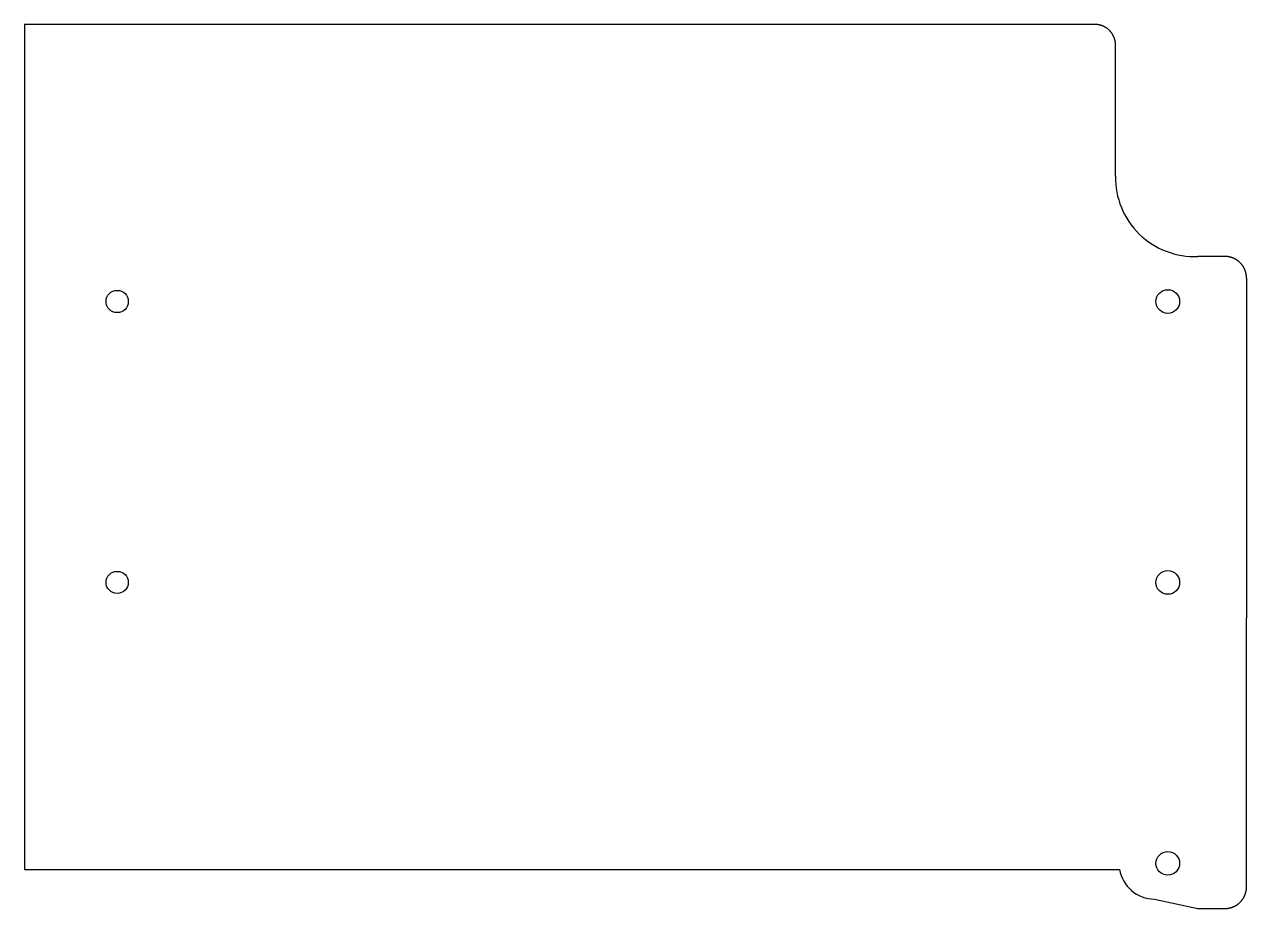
# Model space of a CAD drawing. Extents: x -185 to -20, y -40 to 79.
import ezdxf

# ---------------------------------------------------------------- set-up
doc = ezdxf.new("R2010")
doc.units = 0
doc.layers.get('0').update_dxf_attribs({"linetype": 'CONTINUOUS'})

msp = doc.modelspace()

# ---------------------------------------------------------------- linework, layer by layer
at = {"color": 7, "linetype": 'CONTINUOUS'}
for p, q in [((-185.17, 79.48), (-185.17, -34.82)), ((-40.41, 79.48), (-185.17, 79.48)), ((-37.62, 58.97), (-37.62, 76.7)), ((-22.85, 48.1), (-26.47, 48.1)), ((-19.9, 45.15), (-19.9, 37.17)), ((-19.9, 8.82), (-19.9, -0.83)), ((-19.9, -37.16), (-19.9, -29.18)), ((-185.17, -34.82), (-37.07, -34.82)), ((-26.47, -40.11), (-22.85, -40.11))]:
    msp.add_line(p, q, dxfattribs=at)
for p, q in [((-19.9, 37.17), (-19.9, 8.82)), ((-19.9, -29.18), (-19.9, -0.83)), ((-32.37, -38.83), (-26.47, -40.11))]:
    msp.add_line(p, q)
for points in [[(-37.62, 76.7), (-37.63, 76.73), (-37.63, 76.76), (-37.63, 76.79), (-37.63, 76.82), (-37.63, 76.85), (-37.63, 76.88), (-37.63, 76.91), (-37.64, 76.94), (-37.64, 76.97), (-37.64, 77), (-37.64, 77.03), (-37.65, 77.06), (-37.65, 77.09), (-37.66, 77.12), (-37.66, 77.15), (-37.67, 77.18), (-37.67, 77.21), (-37.68, 77.24), (-37.68, 77.27), (-37.69, 77.3), (-37.7, 77.33), (-37.71, 77.36), (-37.71, 77.39), (-37.72, 77.42), (-37.73, 77.45), (-37.74, 77.48), (-37.75, 77.51), (-37.75, 77.54), (-37.76, 77.57), (-37.77, 77.6), (-37.78, 77.62), (-37.79, 77.65), (-37.81, 77.68), (-37.82, 77.71), (-37.83, 77.74), (-37.84, 77.77), (-37.85, 77.79), (-37.86, 77.82), (-37.88, 77.85), (-37.89, 77.88), (-37.9, 77.91), (-37.92, 77.93), (-37.93, 77.96), (-37.94, 77.99), (-37.96, 78.01), (-37.97, 78.04), (-37.99, 78.07), (-38, 78.09), (-38.02, 78.12), (-38.03, 78.15), (-38.05, 78.17), (-38.07, 78.2), (-38.08, 78.22), (-38.1, 78.25), (-38.12, 78.28), (-38.13, 78.3), (-38.15, 78.33), (-38.17, 78.35), (-38.19, 78.37), (-38.21, 78.4), (-38.23, 78.42), (-38.24, 78.45), (-38.26, 78.47), (-38.28, 78.49), (-38.3, 78.52), (-38.32, 78.54), (-38.34, 78.56), (-38.36, 78.59), (-38.39, 78.61), (-38.41, 78.63), (-38.43, 78.65), (-38.45, 78.67), (-38.47, 78.69), (-38.49, 78.72), (-38.52, 78.74), (-38.54, 78.76), (-38.56, 78.78), (-38.58, 78.8), (-38.61, 78.82), (-38.63, 78.84), (-38.65, 78.86), (-38.68, 78.88), (-38.7, 78.89), (-38.73, 78.91), (-38.75, 78.93), (-38.78, 78.95), (-38.8, 78.97), (-38.83, 78.99), (-38.85, 79), (-38.88, 79.02), (-38.9, 79.04), (-38.93, 79.05), (-38.95, 79.07), (-38.98, 79.08), (-39.01, 79.1), (-39.03, 79.11), (-39.06, 79.13), (-39.09, 79.14), (-39.11, 79.16), (-39.14, 79.17), (-39.17, 79.19), (-39.2, 79.2), (-39.22, 79.21), (-39.25, 79.23), (-39.28, 79.24), (-39.31, 79.25), (-39.33, 79.26), (-39.36, 79.27), (-39.39, 79.29), (-39.42, 79.3), (-39.45, 79.31), (-39.48, 79.32), (-39.51, 79.33), (-39.54, 79.34), (-39.56, 79.35), (-39.59, 79.36), (-39.62, 79.36), (-39.65, 79.37), (-39.68, 79.38), (-39.71, 79.39), (-39.74, 79.4), (-39.77, 79.4), (-39.8, 79.41), (-39.83, 79.42), (-39.86, 79.42), (-39.89, 79.43), (-39.92, 79.43), (-39.95, 79.44), (-39.98, 79.44), (-40.01, 79.45), (-40.04, 79.45), (-40.07, 79.46), (-40.1, 79.46), (-40.13, 79.46), (-40.16, 79.47), (-40.19, 79.47), (-40.22, 79.47), (-40.25, 79.47), (-40.28, 79.47), (-40.31, 79.47), (-40.34, 79.48), (-40.38, 79.48), (-40.41, 79.48)], [(-19.9, 45.15), (-19.9, 45.18), (-19.9, 45.21), (-19.9, 45.24), (-19.9, 45.28), (-19.9, 45.31), (-19.91, 45.34), (-19.91, 45.37), (-19.91, 45.41), (-19.91, 45.44), (-19.92, 45.47), (-19.92, 45.5), (-19.92, 45.54), (-19.93, 45.57), (-19.93, 45.6), (-19.94, 45.63), (-19.94, 45.66), (-19.95, 45.7), (-19.96, 45.73), (-19.96, 45.76), (-19.97, 45.79), (-19.98, 45.82), (-19.98, 45.85), (-19.99, 45.89), (-20, 45.92), (-20.01, 45.95), (-20.02, 45.98), (-20.03, 46.01), (-20.04, 46.04), (-20.05, 46.07), (-20.06, 46.1), (-20.07, 46.13), (-20.08, 46.16), (-20.09, 46.19), (-20.1, 46.22), (-20.11, 46.25), (-20.13, 46.28), (-20.14, 46.31), (-20.15, 46.34), (-20.17, 46.37), (-20.18, 46.4), (-20.19, 46.43), (-20.21, 46.46), (-20.22, 46.49), (-20.24, 46.52), (-20.25, 46.55), (-20.27, 46.58), (-20.28, 46.61), (-20.3, 46.63), (-20.32, 46.66), (-20.33, 46.69), (-20.35, 46.72), (-20.37, 46.74), (-20.38, 46.77), (-20.4, 46.8), (-20.42, 46.83), (-20.44, 46.85), (-20.46, 46.88), (-20.48, 46.91), (-20.5, 46.93), (-20.52, 46.96), (-20.54, 46.98), (-20.56, 47.01), (-20.58, 47.03), (-20.6, 47.06), (-20.62, 47.08), (-20.64, 47.11), (-20.66, 47.13), (-20.69, 47.15), (-20.71, 47.18), (-20.73, 47.2), (-20.75, 47.23), (-20.78, 47.25), (-20.8, 47.27), (-20.82, 47.29), (-20.85, 47.32), (-20.87, 47.34), (-20.89, 47.36), (-20.92, 47.38), (-20.94, 47.4), (-20.97, 47.42), (-20.99, 47.44), (-21.02, 47.46), (-21.04, 47.48), (-21.07, 47.5), (-21.1, 47.52), (-21.12, 47.54), (-21.15, 47.56), (-21.18, 47.58), (-21.2, 47.6), (-21.23, 47.62), (-21.26, 47.63), (-21.28, 47.65), (-21.31, 47.67), (-21.34, 47.69), (-21.37, 47.7), (-21.4, 47.72), (-21.42, 47.73), (-21.45, 47.75), (-21.48, 47.76), (-21.51, 47.78), (-21.54, 47.79), (-21.57, 47.81), (-21.6, 47.82), (-21.63, 47.84), (-21.66, 47.85), (-21.69, 47.86), (-21.72, 47.87), (-21.75, 47.89), (-21.78, 47.9), (-21.81, 47.91), (-21.84, 47.92), (-21.87, 47.93), (-21.9, 47.94), (-21.93, 47.95), (-21.96, 47.96), (-21.99, 47.97), (-22.02, 47.98), (-22.05, 47.99), (-22.08, 48), (-22.12, 48.01), (-22.15, 48.02), (-22.18, 48.02), (-22.21, 48.03), (-22.24, 48.04), (-22.27, 48.04), (-22.31, 48.05), (-22.34, 48.06), (-22.37, 48.06), (-22.4, 48.07), (-22.43, 48.07), (-22.47, 48.08), (-22.5, 48.08), (-22.53, 48.08), (-22.56, 48.09), (-22.6, 48.09), (-22.63, 48.09), (-22.66, 48.1), (-22.69, 48.1), (-22.72, 48.1), (-22.76, 48.1), (-22.79, 48.1), (-22.82, 48.1), (-22.85, 48.1)], [(-22.85, -40.11), (-22.82, -40.11), (-22.79, -40.11), (-22.76, -40.11), (-22.72, -40.11), (-22.69, -40.11), (-22.66, -40.11), (-22.63, -40.1), (-22.6, -40.1), (-22.56, -40.1), (-22.53, -40.09), (-22.5, -40.09), (-22.47, -40.09), (-22.43, -40.08), (-22.4, -40.08), (-22.37, -40.07), (-22.34, -40.07), (-22.31, -40.06), (-22.27, -40.05), (-22.24, -40.05), (-22.21, -40.04), (-22.18, -40.03), (-22.15, -40.03), (-22.12, -40.02), (-22.08, -40.01), (-22.05, -40), (-22.02, -39.99), (-21.99, -39.98), (-21.96, -39.97), (-21.93, -39.96), (-21.9, -39.95), (-21.87, -39.94), (-21.84, -39.93), (-21.81, -39.92), (-21.78, -39.91), (-21.75, -39.9), (-21.72, -39.88), (-21.69, -39.87), (-21.66, -39.86), (-21.63, -39.84), (-21.6, -39.83), (-21.57, -39.82), (-21.54, -39.8), (-21.51, -39.79), (-21.48, -39.77), (-21.45, -39.76), (-21.42, -39.74), (-21.4, -39.73), (-21.37, -39.71), (-21.34, -39.69), (-21.31, -39.68), (-21.28, -39.66), (-21.26, -39.64), (-21.23, -39.63), (-21.2, -39.61), (-21.18, -39.59), (-21.15, -39.57), (-21.12, -39.55), (-21.1, -39.53), (-21.07, -39.51), (-21.04, -39.49), (-21.02, -39.47), (-20.99, -39.45), (-20.97, -39.43), (-20.94, -39.41), (-20.92, -39.39), (-20.89, -39.37), (-20.87, -39.35), (-20.85, -39.32), (-20.82, -39.3), (-20.8, -39.28), (-20.78, -39.26), (-20.75, -39.23), (-20.73, -39.21), (-20.71, -39.19), (-20.69, -39.16), (-20.66, -39.14), (-20.64, -39.12), (-20.62, -39.09), (-20.6, -39.07), (-20.58, -39.04), (-20.56, -39.02), (-20.54, -38.99), (-20.52, -38.97), (-20.5, -38.94), (-20.48, -38.91), (-20.46, -38.89), (-20.44, -38.86), (-20.42, -38.84), (-20.4, -38.81), (-20.39, -38.78), (-20.37, -38.75), (-20.35, -38.73), (-20.33, -38.7), (-20.32, -38.67), (-20.3, -38.64), (-20.28, -38.61), (-20.27, -38.59), (-20.25, -38.56), (-20.24, -38.53), (-20.22, -38.5), (-20.21, -38.47), (-20.19, -38.44), (-20.18, -38.41), (-20.17, -38.38), (-20.15, -38.35), (-20.14, -38.32), (-20.13, -38.29), (-20.11, -38.26), (-20.1, -38.23), (-20.09, -38.2), (-20.08, -38.17), (-20.07, -38.14), (-20.06, -38.11), (-20.05, -38.08), (-20.04, -38.05), (-20.03, -38.02), (-20.02, -37.99), (-20.01, -37.96), (-20, -37.93), (-19.99, -37.89), (-19.99, -37.86), (-19.98, -37.83), (-19.97, -37.8), (-19.96, -37.77), (-19.96, -37.74), (-19.95, -37.7), (-19.94, -37.67), (-19.94, -37.64), (-19.93, -37.61), (-19.93, -37.58), (-19.92, -37.54), (-19.92, -37.51), (-19.92, -37.48), (-19.91, -37.45), (-19.91, -37.42), (-19.91, -37.38), (-19.91, -37.35), (-19.9, -37.32), (-19.9, -37.29), (-19.9, -37.25), (-19.9, -37.22), (-19.9, -37.19), (-19.9, -37.16)]]:
    msp.add_lwpolyline(points, dxfattribs=at)
for centre, radius in [((-172.63, 42), 1.5), ((-30.55, 42), 1.6), ((-172.63, 4), 1.5), ((-30.55, 4), 1.6), ((-30.55, -34), 1.6)]:
    msp.add_circle(centre, radius, dxfattribs=at)
msp.add_arc((-26.95, 58.77), 10.68, 178.9258, 272.5771)
msp.add_arc((-32.31, -34), 4.83, 189.7691, 269.2775, dxfattribs=at)

doc.saveas('drawing.dxf')
